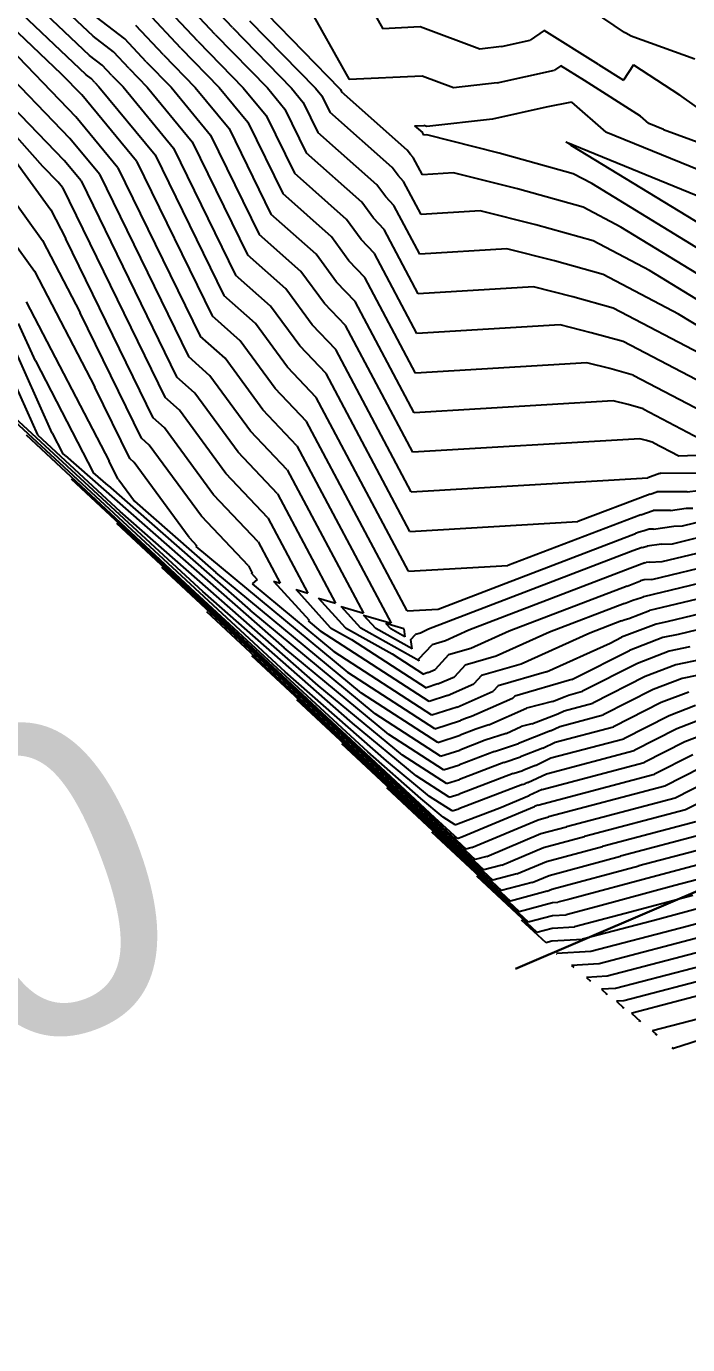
# Model space of a CAD drawing. Header units: metres. Extents: x -1120501 to 1198934, y -4928884 to 66998.
# Drawn here: x 303.9 to 363.8, y -1007.3 to -887.7 of the extents above; entities that cross this region are included whole.
import ezdxf

# ---------------------------------------------------------------- set-up
doc = ezdxf.new("R2010")
doc.units = ezdxf.units.M
doc.layers.add('Cross Sections', color=10, linetype='Continuous')
doc.layers.add('SURF2CONTOURS', color=7, linetype='Continuous', lineweight=0)
doc.styles.add('DEFAULT', font='arial.ttf', dxfattribs={"height": 28.222222})

msp = doc.modelspace()

# ---------------------------------------------------------------- linework, layer by layer
at = {"color": 7, "lineweight": 0}
msp.add_circle((-684.64, 190.5), 66807.04, dxfattribs=at)
at = {"layer": 'Cross Sections', "linetype": 'Continuous', "lineweight": 30}
msp.add_line((348.21, -973.18), (918.02, -728.82), dxfattribs=at)
at = {"layer": 'SURF2CONTOURS', "color": 2, "linetype": 'Continuous', "lineweight": -3}
for p, q in [((309.92, -888.58, 247.5), (303.01, -882.05, 247.5)), ((322.54, -887.79, 244.5), (317.88, -882.82, 244.5)), ((309.29, -892.07, 248.5), (300.66, -883.9, 248.5)), ((319.42, -889.04, 245.5), (315.84, -885.21, 245.5)), ((329.23, -885.54, 243.5), (333.13, -892.52, 243.5)), ((325.66, -886.55, 243.5), (332.24, -893.31, 243.5)), ((311.77, -890.01, 247.5), (309.92, -888.58, 247.5)), ((316.3, -890.28, 246.5), (313.8, -887.61, 246.5)), ((322.54, -887.79, 244.5), (327.89, -893.28, 244.5)), ((301.6, -888.87, 249.5), (308.36, -895.89, 249.5)), ((319.42, -889.04, 245.5), (323.53, -893.25, 245.5)), ((290.83, -890.75, 252.5), (304.6, -909.89, 252.5)), ((313.18, -891.52, 247.5), (311.77, -890.01, 247.5)), ((316.3, -890.28, 246.5), (319.17, -893.22, 246.5)), ((309.73, -892.41, 248.5), (309.29, -892.07, 248.5)), ((313.18, -891.52, 247.5), (314.81, -893.19, 247.5)), ((339.73, -892.2, 243.5), (333.13, -892.52, 243.5)), ((342.57, -893.25, 243.5), (339.73, -892.2, 243.5)), ((346.53, -892.82, 243.5), (351.75, -891.65, 243.5)), ((352.31, -891.26, 243.5), (351.75, -891.65, 243.5)), ((354.45, -892.61, 243.5), (352.31, -891.26, 243.5)), ((310.06, -892.77, 248.5), (309.73, -892.41, 248.5)), ((310.06, -892.77, 248.5), (310.45, -893.16, 248.5)), ((310.45, -893.16, 248.5), (315.53, -899.33, 248.5)), ((314.81, -893.19, 247.5), (318.89, -898.15, 247.5)), ((319.17, -893.22, 246.5), (322.25, -896.96, 246.5)), ((323.53, -893.25, 245.5), (325.61, -895.78, 245.5)), ((327.89, -893.28, 244.5), (328.97, -894.59, 244.5)), ((332.24, -893.31, 243.5), (332.33, -893.41, 243.5)), ((332.33, -893.41, 243.5), (332.43, -893.62, 243.5)), ((346.53, -892.82, 243.5), (342.57, -893.25, 243.5)), ((359.54, -895.84, 243.5), (354.45, -892.61, 243.5)), ((307.29, -899.85, 250.5), (301.78, -894.13, 250.5)), ((328.97, -894.59, 244.5), (330.3, -897.32, 244.5)), ((338.39, -898.91, 243.5), (332.43, -893.62, 243.5)), ((325.61, -895.78, 245.5), (328.17, -901.01, 245.5)), ((312.17, -900.52, 249.5), (308.36, -895.89, 249.5)), ((322.25, -896.96, 246.5), (326.03, -904.71, 246.5)), ((360.29, -896.5, 243.5), (359.54, -895.84, 243.5)), ((361.63, -897.05, 243.5), (360.29, -896.5, 243.5)), ((318.89, -898.15, 247.5), (323.9, -908.41, 247.5)), ((335.64, -902.06, 244.5), (330.3, -897.32, 244.5)), ((352.77, -898.17, 242.5), (368.06, -904.44, 242.5)), ((352.77, -898.17, 242.5), (353.22, -898.45, 242.5)), ((361.63, -897.05, 243.5), (368.68, -899.62, 243.5)), ((315.53, -899.33, 248.5), (321.76, -912.1, 248.5)), ((338.68, -899.3, 243.5), (338.39, -898.91, 243.5)), ((338.94, -899.58, 243.5), (338.68, -899.3, 243.5)), ((353.22, -898.45, 242.5), (370.79, -909.2, 242.5)), ((302.65, -899.57, 251.5), (306.08, -904.34, 251.5)), ((308.82, -901.7, 250.5), (307.29, -899.85, 250.5)), ((312.17, -900.52, 249.5), (319.63, -915.8, 249.5)), ((339.78, -901.15, 243.5), (338.94, -899.58, 243.5)), ((308.82, -901.7, 250.5), (317.49, -919.49, 250.5)), ((332.89, -905.2, 245.5), (328.17, -901.01, 245.5)), ((342.59, -900.98, 243.5), (339.78, -901.15, 243.5)), ((348.39, -902.44, 243.5), (342.59, -900.98, 243.5)), ((336.45, -903.16, 244.5), (335.64, -902.06, 244.5)), ((354.33, -904.1, 243.5), (348.39, -902.44, 243.5)), ((337.18, -903.94, 244.5), (336.45, -903.16, 244.5)), ((339.52, -908.35, 244.5), (337.18, -903.94, 244.5)), ((357.74, -905.89, 243.5), (354.33, -904.1, 243.5)), ((306.08, -904.34, 251.5), (307.44, -906.96, 251.5)), ((330.14, -908.35, 246.5), (326.03, -904.71, 246.5)), ((334.22, -907.02, 245.5), (332.89, -905.2, 245.5)), ((370.08, -913.45, 243.5), (357.74, -905.89, 243.5)), ((315.36, -923.19, 251.5), (307.44, -906.96, 251.5)), ((335.42, -908.3, 245.5), (334.22, -907.02, 245.5)), ((327.39, -911.5, 247.5), (323.9, -908.41, 247.5)), ((331.99, -910.89, 246.5), (330.14, -908.35, 246.5)), ((339.27, -915.54, 245.5), (335.42, -908.3, 245.5)), ((347.42, -907.88, 244.5), (339.52, -908.35, 244.5)), ((351.73, -908.96, 244.5), (347.42, -907.88, 244.5)), ((356.15, -910.2, 244.5), (351.73, -908.96, 244.5)), ((304.6, -909.89, 252.5), (310.07, -920.41, 252.5)), ((333.67, -912.66, 246.5), (331.99, -910.89, 246.5)), ((362.99, -913.79, 244.5), (356.15, -910.2, 244.5)), ((324.64, -914.65, 248.5), (321.76, -912.1, 248.5)), ((329.76, -914.75, 247.5), (327.39, -911.5, 247.5)), ((339.01, -922.74, 246.5), (333.67, -912.66, 246.5)), ((304.68, -918.04, 253.5), (303.16, -914.64, 253.5)), ((327.53, -918.61, 248.5), (324.64, -914.65, 248.5)), ((331.91, -917.01, 247.5), (329.76, -914.75, 247.5)), ((352.24, -914.77, 245.5), (339.27, -915.54, 245.5)), ((355.07, -915.48, 245.5), (352.24, -914.77, 245.5)), ((369.36, -917.69, 244.5), (362.99, -913.79, 244.5)), ((321.89, -917.8, 249.5), (319.63, -915.8, 249.5)), ((357.96, -916.29, 245.5), (355.07, -915.48, 245.5)), ((338.76, -929.93, 247.5), (331.91, -917.01, 247.5)), ((368.24, -921.68, 245.5), (357.96, -916.29, 245.5)), ((301.79, -917.86, 254.5), (304.87, -924.76, 254.5)), ((304.68, -918.04, 253.5), (309.93, -928.16, 253.5)), ((325.3, -922.47, 249.5), (321.89, -917.8, 249.5)), ((319.14, -920.95, 250.5), (317.49, -919.49, 250.5)), ((330.15, -921.37, 248.5), (327.53, -918.61, 248.5)), ((313.23, -926.89, 252.5), (310.07, -920.41, 252.5)), ((300.62, -921.51, 255.5), (327.33, -946.24, 255.5)), ((323.07, -926.33, 250.5), (319.14, -920.95, 250.5)), ((338.51, -937.12, 248.5), (330.15, -921.37, 248.5)), ((357.07, -921.66, 246.5), (339.01, -922.74, 246.5)), ((358.41, -922, 246.5), (357.07, -921.66, 246.5)), ((359.78, -922.38, 246.5), (358.41, -922, 246.5)), ((316.39, -924.1, 251.5), (315.36, -923.19, 251.5)), ((328.39, -925.73, 249.5), (325.3, -922.47, 249.5)), ((359.78, -922.38, 246.5), (364.95, -925.1, 246.5)), ((320.84, -930.2, 251.5), (316.39, -924.1, 251.5)), ((304.87, -924.76, 254.5), (312.38, -931.71, 254.5)), ((313.63, -927.25, 252.5), (313.23, -926.89, 252.5)), ((326.63, -930.09, 250.5), (323.07, -926.33, 250.5)), ((328.39, -925.73, 249.5), (336.94, -941.84, 249.5)), ((318.61, -934.06, 252.5), (313.63, -927.25, 252.5)), ((340.89, -959.48, 256.5), (307.95, -928.76, 256.5)), ((311.27, -929.35, 253.5), (309.93, -928.16, 253.5)), ((338.76, -929.93, 247.5), (360.2, -928.66, 247.5)), ((361.26, -928.25, 247.5), (360.2, -928.66, 247.5)), ((361.26, -928.25, 247.5), (361.36, -928.22, 247.5)), ((365.29, -928.24, 247.5), (361.36, -928.22, 247.5)), ((311.27, -929.35, 253.5), (324.14, -940.65, 253.5)), ((324.87, -934.45, 251.5), (320.84, -930.2, 251.5)), ((326.63, -930.09, 250.5), (331.9, -940.02, 250.5)), ((359.55, -932.01, 248.5), (360.67, -931.6, 248.5)), ((362.24, -931.61, 248.5), (360.67, -931.6, 248.5)), ((362.24, -931.61, 248.5), (363.66, -931.41, 248.5)), ((363.66, -931.41, 248.5), (364.27, -931.39, 248.5)), ((330.33, -947.48, 254.5), (312.38, -931.71, 254.5)), ((359.55, -932.01, 248.5), (347.52, -936.59, 248.5)), ((362.42, -934.62, 249.5), (370.58, -932.65, 249.5)), ((318.61, -934.06, 252.5), (319.33, -934.82, 252.5)), ((319.24, -934.89, 252.5), (319.33, -934.82, 252.5)), ((319.24, -934.89, 252.5), (333.01, -946.3, 252.5)), ((324.87, -934.45, 251.5), (326.86, -938.2, 251.5)), ((358.83, -935.28, 249.5), (340.33, -942.39, 249.5)), ((359.68, -934.96, 249.5), (358.83, -935.28, 249.5)), ((359.68, -934.96, 249.5), (360.14, -934.85, 249.5)), ((361.44, -934.66, 249.5), (360.14, -934.85, 249.5)), ((360.56, -937.86, 250.5), (371.74, -935.15, 250.5)), ((361.44, -934.66, 249.5), (362.42, -934.62, 249.5)), ((316.11, -936.76, 257.5), (344.54, -963.27, 257.5)), ((338.51, -937.12, 248.5), (347.52, -936.59, 248.5)), ((372.89, -937.66, 251.5), (360.86, -940.57, 251.5)), ((326.28, -938.03, 251.5), (326.86, -938.2, 251.5)), ((326.28, -938.03, 251.5), (329.49, -941.57, 251.5)), ((358.32, -938.46, 250.5), (347.64, -942.56, 250.5)), ((358.32, -938.46, 250.5), (359.52, -938, 250.5)), ((359.88, -937.89, 250.5), (359.52, -938, 250.5)), ((360.56, -937.86, 250.5), (359.88, -937.89, 250.5)), ((330.35, -939.56, 250.5), (331.9, -940.02, 250.5)), ((332.8, -942.27, 250.5), (330.35, -939.56, 250.5)), ((335.48, -950.05, 253.5), (324.14, -940.65, 253.5)), ((334.43, -941.1, 249.5), (336.94, -941.84, 249.5)), ((335.53, -942.32, 249.5), (334.43, -941.1, 249.5)), ((358.48, -941.4, 251.5), (360.36, -940.68, 251.5)), ((360.86, -940.57, 251.5), (360.36, -940.68, 251.5)), ((374.05, -940.17, 252.5), (362.96, -942.85, 252.5)), ((329.49, -941.57, 251.5), (329.42, -941.63, 251.5)), ((329.42, -941.63, 251.5), (330.53, -942.55, 251.5)), ((332.8, -942.27, 250.5), (337.01, -944.61, 250.5)), ((338.83, -944.16, 249.5), (335.53, -942.32, 249.5)), ((340.33, -942.39, 249.5), (339.58, -942.73, 249.5)), ((357.82, -941.63, 251.5), (354.94, -942.74, 251.5)), ((357.82, -941.63, 251.5), (358.14, -941.51, 251.5)), ((358.14, -941.51, 251.5), (358.48, -941.4, 251.5)), ((340.37, -948.94, 251.5), (330.53, -942.55, 251.5)), ((338.72, -943.31, 249.5), (339.15, -942.85, 249.5)), ((338.83, -944.16, 249.5), (338.72, -943.31, 249.5)), ((339.58, -942.73, 249.5), (339.15, -942.85, 249.5)), ((347.64, -942.56, 250.5), (344.15, -944.13, 250.5)), ((354.94, -942.74, 251.5), (348.73, -945.54, 251.5)), ((361.55, -943.14, 252.5), (358.54, -944.3, 252.5)), ((362.96, -942.85, 252.5), (361.55, -943.14, 252.5)), ((324.27, -944.76, 258.5), (346.14, -965.16, 258.5)), ((337.01, -944.61, 250.5), (339.85, -946.45, 250.5)), ((342.14, -944.72, 250.5), (340.92, -946.03, 250.5)), ((344.15, -944.13, 250.5), (342.14, -944.72, 250.5)), ((353.49, -946.86, 252.5), (358.54, -944.3, 252.5)), ((340.29, -946.31, 250.5), (340.92, -946.03, 250.5)), ((348.73, -945.54, 251.5), (345.13, -946.58, 251.5)), ((362.73, -945.61, 253.5), (359.97, -946.67, 253.5)), ((365.06, -945.13, 253.5), (362.73, -945.61, 253.5)), ((336.52, -954.31, 255.5), (327.33, -946.24, 255.5)), ((340.89, -951.42, 252.5), (333.01, -946.3, 252.5)), ((340.29, -946.31, 250.5), (339.85, -946.45, 250.5)), ((345.13, -946.58, 251.5), (344.42, -947.35, 251.5)), ((353.3, -946.95, 252.5), (348.13, -948.45, 252.5)), ((353.3, -946.95, 252.5), (353.49, -946.86, 252.5)), ((359.97, -946.67, 253.5), (355.21, -949.09, 253.5)), ((337.95, -953.8, 254.5), (330.33, -947.48, 254.5)), ((342.04, -948.39, 251.5), (340.37, -948.94, 251.5)), ((342.04, -948.39, 251.5), (344.42, -947.35, 251.5)), ((348.13, -948.45, 252.5), (347.93, -948.66, 252.5)), ((363.91, -948.08, 254.5), (361.41, -949.04, 254.5)), ((345.94, -949.53, 252.5), (344.22, -950.3, 252.5)), ((347.93, -948.66, 252.5), (345.94, -949.53, 252.5)), ((352.6, -949.78, 253.5), (355.21, -949.09, 253.5)), ((361.41, -949.04, 254.5), (357.08, -951.24, 254.5)), ((341.42, -953.9, 253.5), (335.48, -950.05, 253.5)), ((340.89, -951.42, 252.5), (343.22, -950.66, 252.5)), ((343.77, -950.45, 252.5), (343.22, -950.66, 252.5)), ((344.22, -950.3, 252.5), (343.77, -950.45, 252.5)), ((349.67, -950.98, 253.5), (352.04, -950.05, 253.5)), ((352.04, -950.05, 253.5), (352.6, -949.78, 253.5)), ((365.1, -950.55, 255.5), (362.84, -951.41, 255.5)), ((347.35, -951.84, 253.5), (345.46, -952.46, 253.5)), ((347.35, -951.84, 253.5), (348.72, -951.22, 253.5)), ((349.67, -950.98, 253.5), (348.72, -951.22, 253.5)), ((351.81, -952.63, 254.5), (357.08, -951.24, 254.5)), ((362.84, -951.41, 255.5), (358.95, -953.39, 255.5)), ((332.42, -952.75, 259.5), (347.74, -967.04, 259.5)), ((345.46, -952.46, 253.5), (343.17, -953.34, 253.5)), ((350.69, -953.17, 254.5), (348.67, -953.97, 254.5)), ((350.69, -953.17, 254.5), (351.81, -952.63, 254.5)), ((340.42, -957.55, 255.5), (336.52, -954.31, 255.5)), ((341.94, -956.39, 254.5), (337.95, -953.8, 254.5)), ((341.42, -953.9, 253.5), (343.17, -953.34, 253.5)), ((347.16, -954.47, 254.5), (348.67, -953.97, 254.5)), ((351.02, -955.49, 255.5), (358.95, -953.39, 255.5)), ((364.28, -953.79, 256.5), (360.81, -955.54, 256.5)), ((347.16, -954.47, 254.5), (343.12, -956.01, 254.5)), ((349.33, -956.3, 255.5), (351.02, -955.49, 255.5)), ((350.23, -958.34, 256.5), (360.81, -955.54, 256.5)), ((341.94, -956.39, 254.5), (343.12, -956.01, 254.5)), ((348.85, -956.48, 255.5), (343.07, -958.68, 255.5)), ((348.85, -956.48, 255.5), (349.06, -956.41, 255.5)), ((349.33, -956.3, 255.5), (349.06, -956.41, 255.5)), ((365.71, -956.16, 257.5), (362.68, -957.7, 257.5)), ((342.47, -958.87, 255.5), (340.42, -957.55, 255.5)), ((362.68, -957.7, 257.5), (352.83, -960.3, 257.5)), ((342.47, -958.87, 255.5), (343.07, -958.68, 255.5)), ((343.35, -961.22, 256.5), (349.94, -958.48, 256.5)), ((350.23, -958.34, 256.5), (349.94, -958.48, 256.5)), ((342.28, -960.77, 256.5), (340.89, -959.48, 256.5)), ((350.51, -960.93, 257.5), (352.83, -960.3, 257.5)), ((364.55, -959.85, 258.5), (356.1, -962.08, 258.5)), ((340.58, -960.75, 260.5), (349.34, -968.92, 260.5)), ((342.71, -961.15, 256.5), (342.28, -960.77, 256.5)), ((342.89, -961.3, 256.5), (342.71, -961.15, 256.5)), ((342.99, -961.36, 256.5), (342.89, -961.3, 256.5)), ((342.99, -961.36, 256.5), (343.02, -961.35, 256.5)), ((343.02, -961.35, 256.5), (343.35, -961.22, 256.5)), ((345.61, -962.99, 257.5), (350.51, -960.93, 257.5)), ((351, -963.45, 258.5), (356.1, -962.08, 258.5)), ((366.41, -962, 259.5), (359.37, -963.86, 259.5)), ((345.61, -962.99, 257.5), (344.54, -963.27, 257.5)), ((348.33, -964.58, 258.5), (351, -963.45, 258.5)), ((351.49, -965.98, 259.5), (359.37, -963.86, 259.5)), ((348.33, -964.58, 258.5), (346.14, -965.16, 258.5)), ((368.28, -964.15, 260.5), (362.64, -965.64, 260.5)), ((351.06, -966.16, 259.5), (347.74, -967.04, 259.5)), ((351.06, -966.16, 259.5), (351.49, -965.98, 259.5)), ((362.64, -965.64, 260.5), (355.64, -967.53, 260.5)), ((355.64, -967.53, 260.5), (352.79, -968.28, 260.5)), ((365.91, -967.42, 261.5), (360.66, -968.84, 261.5)), ((348.73, -968.75, 261.5), (350.94, -970.81, 261.5)), ((349.34, -968.92, 260.5), (351.55, -968.34, 260.5)), ((351.55, -968.34, 260.5), (352.79, -968.28, 260.5)), ((360.66, -968.84, 261.5), (354.28, -970.51, 261.5)), ((350.94, -970.81, 261.5), (351.5, -970.66, 261.5)), ((351.5, -970.66, 261.5), (354.28, -970.51, 261.5)), ((365.67, -970.15, 262.5), (355.78, -972.75, 262.5)), ((370.69, -971.46, 263.5), (357.27, -974.98, 263.5)), ((355.78, -972.75, 262.5), (353.28, -972.88, 262.5)), ((353.28, -972.88, 262.5), (353.48, -973.07, 262.5)), ((353.48, -973.07, 262.5), (353.45, -973.05, 262.5)), ((375.71, -972.77, 264.5), (358.77, -977.22, 264.5)), ((357.27, -974.98, 263.5), (355.99, -975.05, 263.5)), ((355.99, -975.05, 263.5), (356.5, -975.53, 263.5)), ((356.5, -975.53, 263.5), (356.42, -975.48, 263.5)), ((373.3, -976.89, 265.5), (362.53, -980.43, 265.5)), ((358.71, -977.22, 264.5), (359.52, -977.98, 264.5)), ((358.77, -977.22, 264.5), (358.71, -977.22, 264.5)), ((359.52, -977.98, 264.5), (359.39, -977.91, 264.5)), ((362.36, -980.34, 265.5), (362.53, -980.43, 265.5))]:
    msp.add_line(p, q, dxfattribs=at)
at = {"layer": 'SURF2CONTOURS', "color": 4, "linetype": 'Continuous', "lineweight": -3}
for p, q in [((309.6, -890.33, 248), (301.83, -882.97, 248)), ((358.08, -888.25, 244), (350.75, -883.23, 244)), ((299.48, -884.82, 249), (307.03, -891.98, 249)), ((320.98, -888.41, 245), (316.86, -884.02, 245)), ((334.18, -884.32, 244), (336.18, -887.9, 244)), ((305.37, -900.39, 251), (293.77, -887.36, 251)), ((312.78, -888.81, 247), (310.23, -886.84, 247)), ((317.86, -889.66, 246), (314.82, -886.41, 246)), ((324.1, -887.17, 244), (330.07, -893.29, 244)), ((307.82, -897.87, 250), (298.19, -887.87, 250)), ((320.98, -888.41, 245), (325.71, -893.26, 245)), ((339.55, -887.73, 244), (336.18, -887.9, 244)), ((344.97, -889.74, 244), (339.55, -887.73, 244)), ((350.8, -888.05, 244), (349.53, -888.94, 244)), ((355.73, -891.15, 244), (350.8, -888.05, 244)), ((358.59, -888.52, 244), (358.08, -888.25, 244)), ((358.59, -888.52, 244), (364.47, -890.62, 244)), ((314.74, -890.9, 247), (312.78, -888.81, 247)), ((317.86, -889.66, 246), (321.35, -893.23, 246)), ((346.93, -889.52, 244), (344.97, -889.74, 244)), ((346.93, -889.52, 244), (349.53, -888.94, 244)), ((310.75, -891.21, 248), (309.6, -890.33, 248)), ((314.74, -890.9, 247), (316.99, -893.21, 247)), ((307.03, -891.98, 249), (308.89, -893.91, 249)), ((311.62, -892.15, 248), (310.75, -891.21, 248)), ((311.62, -892.15, 248), (312.63, -893.18, 248)), ((355.73, -891.15, 244), (357.98, -892.57, 244)), ((358.89, -891.17, 244), (357.98, -892.57, 244)), ((358.89, -891.17, 244), (363.06, -893.91, 244)), ((312.63, -893.18, 248), (317.21, -898.74, 248)), ((316.99, -893.21, 247), (320.57, -897.56, 247)), ((321.35, -893.23, 246), (323.93, -896.37, 246)), ((325.71, -893.26, 245), (327.29, -895.19, 245)), ((330.07, -893.29, 244), (330.65, -894, 244)), ((313.85, -899.93, 249), (308.89, -893.91, 249)), ((330.65, -894, 244), (331.37, -895.47, 244)), ((353.28, -894.55, 243), (350.98, -895.03, 243)), ((353.28, -894.55, 243), (356.38, -897.28, 243)), ((366.43, -896.28, 244), (363.06, -893.91, 244)), ((296.74, -895.16, 252), (305.34, -907.11, 252)), ((327.29, -895.19, 245), (329.23, -899.17, 245)), ((337.01, -900.48, 244), (331.37, -895.47, 244)), ((350.98, -895.03, 243), (346.13, -896.12, 243)), ((323.93, -896.37, 246), (327.1, -902.86, 246)), ((339.06, -896.71, 243), (339.9, -896.67, 243)), ((339.06, -896.71, 243), (339.77, -897.33, 243)), ((340.18, -896.77, 243), (339.9, -896.67, 243)), ((346.13, -896.12, 243), (340.18, -896.77, 243)), ((310.49, -901.11, 250), (307.82, -897.87, 250)), ((320.57, -897.56, 247), (324.96, -906.56, 247)), ((339.79, -897.37, 243), (339.77, -897.33, 243)), ((339.82, -897.4, 243), (339.79, -897.37, 243)), ((339.9, -897.55, 243), (339.82, -897.4, 243)), ((340.18, -897.54, 243), (339.9, -897.55, 243)), ((346.72, -899.18, 243), (340.18, -897.54, 243)), ((364.85, -900.74, 243), (356.38, -897.28, 243)), ((317.21, -898.74, 248), (322.83, -910.25, 248)), ((334.26, -903.63, 245), (329.23, -899.17, 245)), ((353.42, -901.06, 243), (346.72, -899.18, 243)), ((306.75, -901.83, 251), (305.37, -900.39, 251)), ((313.85, -899.93, 249), (320.7, -913.95, 249)), ((337.56, -901.23, 244), (337.01, -900.48, 244)), ((310.49, -901.11, 250), (318.56, -917.65, 250)), ((338.06, -901.76, 244), (337.56, -901.23, 244)), ((339.65, -904.75, 244), (338.06, -901.76, 244)), ((355.12, -901.95, 243), (353.42, -901.06, 243)), ((307.14, -902.3, 251), (306.75, -901.83, 251)), ((307.14, -902.3, 251), (316.43, -921.34, 251)), ((331.51, -906.78, 246), (327.1, -902.86, 246)), ((370.44, -911.32, 243), (355.12, -901.95, 243)), ((335.33, -905.09, 245), (334.26, -903.63, 245)), ((336.3, -906.12, 245), (335.33, -905.09, 245)), ((345.01, -904.43, 244), (339.65, -904.75, 244)), ((350.06, -905.7, 244), (345.01, -904.43, 244)), ((328.76, -909.93, 247), (324.96, -906.56, 247)), ((339.39, -911.94, 245), (336.3, -906.12, 245)), ((355.24, -907.15, 244), (350.06, -905.7, 244)), ((305.34, -907.11, 252), (308.75, -913.68, 252)), ((333.1, -908.96, 246), (331.51, -906.78, 246)), ((360.36, -909.84, 244), (355.24, -907.15, 244)), ((334.54, -910.48, 246), (333.1, -908.96, 246)), ((330.88, -912.82, 247), (328.76, -909.93, 247)), ((369.72, -915.57, 244), (360.36, -909.84, 244)), ((326.01, -913.08, 248), (322.83, -910.25, 248)), ((339.14, -919.14, 246), (334.54, -910.48, 246)), ((349.83, -911.32, 245), (339.39, -911.94, 245)), ((353.4, -912.22, 245), (349.83, -911.32, 245)), ((357.06, -913.24, 245), (353.4, -912.22, 245)), ((303.86, -912.67, 253), (311.38, -927.13, 253)), ((314.29, -925.04, 252), (308.75, -913.68, 252)), ((328.65, -916.68, 248), (326.01, -913.08, 248)), ((332.79, -914.84, 247), (330.88, -912.82, 247)), ((365.61, -917.73, 245), (357.06, -913.24, 245)), ((323.26, -916.23, 249), (320.7, -913.95, 249)), ((338.89, -926.33, 247), (332.79, -914.84, 247)), ((306.2, -924.6, 254), (302.48, -916.25, 254)), ((326.42, -920.54, 249), (323.26, -916.23, 249)), ((331.03, -919.19, 248), (328.65, -916.68, 248)), ((320.51, -919.38, 250), (318.56, -917.65, 250)), ((354.66, -918.22, 246), (339.14, -919.14, 246)), ((356.74, -918.74, 246), (354.66, -918.22, 246)), ((324.19, -924.4, 250), (320.51, -919.38, 250)), ((338.63, -933.53, 248), (331.03, -919.19, 248)), ((358.87, -919.34, 246), (356.74, -918.74, 246)), ((358.87, -919.34, 246), (366.91, -923.55, 246)), ((329.27, -923.55, 249), (326.42, -920.54, 249)), ((317.76, -922.52, 251), (316.43, -921.34, 251)), ((302.75, -923.13, 255), (319.86, -938.97, 255)), ((321.96, -928.26, 251), (317.76, -922.52, 251)), ((327.51, -927.91, 250), (324.19, -924.4, 250)), ((338.38, -940.72, 249), (329.27, -923.55, 249)), ((319.18, -939.04, 256), (303.88, -924.77, 256)), ((306.2, -924.6, 254), (307.14, -926.41, 254)), ((315.01, -925.67, 252), (314.29, -925.04, 252)), ((319.73, -932.13, 252), (315.01, -925.67, 252)), ((359.48, -925.11, 247), (338.89, -926.33, 247)), ((360.08, -925.26, 247), (359.48, -925.11, 247)), ((360.69, -925.43, 247), (360.08, -925.26, 247)), ((360.69, -925.43, 247), (363, -926.64, 247)), ((307.38, -926.62, 254), (307.14, -926.41, 254)), ((307.38, -926.62, 254), (327.23, -944.07, 254)), ((363, -926.64, 247), (365.4, -926.55, 247)), ((312.16, -928.73, 253), (311.38, -927.13, 253)), ((327.51, -927.91, 250), (334.42, -940.93, 250)), ((312.26, -928.82, 253), (312.16, -928.73, 253)), ((312.26, -928.82, 253), (313.67, -930.75, 253)), ((325.75, -932.27, 251), (321.96, -928.26, 251)), ((360.4, -930.13, 248), (353.86, -932.62, 248)), ((360.4, -930.13, 248), (361.01, -929.91, 248)), ((363.76, -929.93, 248), (361.01, -929.91, 248)), ((363.76, -929.93, 248), (364.77, -929.79, 248)), ((313.67, -930.75, 253), (315.16, -932.07, 253)), ((363.35, -933, 249), (370, -931.39, 249)), ((312.03, -932.76, 257), (343.74, -962.33, 257)), ((315.16, -932.07, 253), (321.04, -937.24, 253)), ((323.99, -936.63, 252), (319.73, -932.13, 252)), ((325.75, -932.27, 251), (329.38, -939.11, 251)), ((338.63, -933.53, 248), (353.86, -932.62, 248)), ((346.94, -938.36, 249), (359.08, -933.7, 249)), ((359.41, -933.57, 249), (359.08, -933.7, 249)), ((359.87, -933.46, 249), (359.41, -933.57, 249)), ((360.32, -933.29, 249), (359.87, -933.46, 249)), ((360.72, -933.3, 249), (360.32, -933.29, 249)), ((360.72, -933.3, 249), (362.55, -933.04, 249)), ((361.49, -936.24, 250), (371.16, -933.9, 250)), ((362.55, -933.04, 249), (363.35, -933, 249)), ((359.94, -936.35, 250), (358.58, -936.87, 250)), ((372.31, -936.41, 251), (359.81, -939.43, 251)), ((359.94, -936.35, 250), (360.04, -936.33, 250)), ((360.33, -936.29, 250), (360.04, -936.33, 250)), ((360.33, -936.29, 250), (361.49, -936.24, 250)), ((334.24, -948.18, 253), (321.04, -937.24, 253)), ((323.99, -936.63, 252), (324.34, -937.29, 252)), ((324.24, -937.26, 252), (324.34, -937.29, 252)), ((324.24, -937.26, 252), (324.8, -937.88, 252)), ((358.58, -936.87, 250), (343.98, -942.48, 250)), ((324.8, -937.88, 252), (324.33, -938.26, 252)), ((324.33, -938.26, 252), (331.77, -944.43, 252)), ((328.31, -938.79, 251), (329.38, -939.11, 251)), ((331.44, -942.25, 251), (328.31, -938.79, 251)), ((341.18, -940.56, 249), (346.94, -938.36, 249)), ((334.81, -953.5, 256), (319.18, -939.04, 256)), ((333.42, -950.9, 255), (319.86, -938.97, 255)), ((358.07, -940.04, 251), (351.29, -942.65, 251)), ((358.07, -940.04, 251), (358.83, -939.76, 251)), ((358.83, -939.76, 251), (359.62, -939.5, 251)), ((359.62, -939.5, 251), (359.77, -939.44, 251)), ((359.81, -939.43, 251), (359.77, -939.44, 251)), ((373.47, -938.91, 252), (361.91, -941.71, 252)), ((320.19, -940.76, 258), (345.34, -964.21, 258)), ((332.39, -940.33, 250), (334.42, -940.93, 250)), ((334.17, -942.3, 250), (332.39, -940.33, 250)), ((338.38, -940.72, 249), (341.18, -940.56, 249)), ((331.44, -942.25, 251), (333.34, -943.3, 251)), ((339.48, -945.25, 250), (334.17, -942.3, 250)), ((338.09, -942.35, 249), (336.46, -941.87, 249)), ((336.89, -942.35, 249), (336.46, -941.87, 249)), ((338.18, -943.06, 249), (336.89, -942.35, 249)), ((338.09, -942.35, 249), (338.18, -943.06, 249)), ((360.95, -941.91, 252), (357.82, -943.11, 252)), ((361.91, -941.71, 252), (360.95, -941.91, 252)), ((333.34, -943.3, 251), (340.11, -947.69, 251)), ((341.87, -943.43, 250), (340.64, -943.79, 250)), ((343.98, -942.48, 250), (341.87, -943.43, 250)), ((351.29, -942.65, 251), (346.44, -944.84, 251)), ((351.01, -946.24, 252), (356.77, -943.64, 252)), ((356.77, -943.64, 252), (357.82, -943.11, 252)), ((336.71, -951.93, 254), (327.23, -944.07, 254)), ((340.63, -950.18, 252), (331.77, -944.43, 252)), ((339.45, -945.07, 250), (340.64, -943.79, 250)), ((346.44, -944.84, 251), (343.64, -945.65, 251)), ((362.14, -944.38, 253), (359.26, -945.48, 253)), ((364.01, -943.99, 253), (362.14, -944.38, 253)), ((339.48, -945.25, 250), (339.45, -945.07, 250)), ((343.64, -945.65, 251), (342.67, -946.69, 251)), ((359.26, -945.48, 253), (354.28, -948.01, 253)), ((341.16, -947.35, 251), (342.67, -946.69, 251)), ((351.01, -946.24, 252), (346.63, -947.51, 252)), ((363.32, -946.85, 254), (360.69, -947.86, 254)), ((366.11, -946.27, 254), (363.32, -946.85, 254)), ((341.16, -952.66, 253), (334.24, -948.18, 253)), ((341.16, -947.35, 251), (340.11, -947.69, 251)), ((342.91, -949.44, 252), (346.18, -948, 252)), ((346.63, -947.51, 252), (346.18, -948, 252)), ((352.72, -948.48, 253), (353, -948.35, 253)), ((353, -948.35, 253), (354.28, -948.01, 253)), ((360.69, -947.86, 254), (356.15, -950.16, 254)), ((328.34, -948.76, 259), (346.94, -966.1, 259)), ((342.91, -949.44, 252), (340.63, -950.18, 252)), ((345.79, -951.07, 253), (349.19, -949.54, 253)), ((351.56, -948.94, 253), (349.19, -949.54, 253)), ((351.56, -948.94, 253), (352.72, -948.48, 253)), ((364.51, -949.31, 255), (362.13, -950.23, 255)), ((352.21, -951.21, 254), (356.15, -950.16, 254)), ((362.13, -950.23, 255), (358.01, -952.32, 255)), ((339.19, -955.67, 255), (333.42, -950.9, 255)), ((341.68, -955.15, 254), (336.71, -951.93, 254)), ((341.16, -952.66, 253), (343.19, -952, 253)), ((344.62, -951.46, 253), (343.19, -952, 253)), ((345.79, -951.07, 253), (344.62, -951.46, 253)), ((351.37, -951.61, 254), (348.47, -952.75, 254)), ((351.37, -951.61, 254), (352.21, -951.21, 254)), ((365.69, -951.78, 256), (363.56, -952.6, 256)), ((346.31, -953.47, 254), (348.47, -952.75, 254)), ((351.41, -954.06, 255), (358.01, -952.32, 255)), ((363.56, -952.6, 256), (359.88, -954.47, 256)), ((339.62, -957.73, 256), (334.81, -953.5, 256)), ((346.31, -953.47, 254), (343.14, -954.67, 254)), ((350.01, -954.74, 255), (351.41, -954.06, 255)), ((341.68, -955.15, 254), (343.14, -954.67, 254)), ((348, -955.47, 255), (343.09, -957.34, 255)), ((348, -955.47, 255), (348.86, -955.19, 255)), ((350.01, -954.74, 255), (348.86, -955.19, 255)), ((350.62, -956.92, 256), (359.88, -954.47, 256)), ((364.99, -954.97, 257), (361.75, -956.62, 257)), ((336.5, -956.75, 260), (348.54, -967.98, 260)), ((342.2, -957.63, 255), (339.19, -955.67, 255)), ((361.75, -956.62, 257), (351.19, -959.41, 257)), ((341.66, -959.42, 256), (339.62, -957.73, 256)), ((342.2, -957.63, 255), (343.09, -957.34, 255)), ((346.77, -958.6, 256), (349.45, -957.48, 256)), ((350.62, -956.92, 256), (349.45, -957.48, 256)), ((366.43, -957.34, 258), (363.61, -958.77, 258)), ((343.04, -960.01, 256), (346.77, -958.6, 256)), ((363.61, -958.77, 258), (354.46, -961.19, 258)), ((342.73, -960.12, 256), (341.66, -959.42, 256)), ((342.73, -960.12, 256), (343.04, -960.01, 256)), ((344.24, -962.2, 257), (350.26, -959.66, 257)), ((350.26, -959.66, 257), (351.19, -959.41, 257)), ((350.75, -962.19, 258), (354.46, -961.19, 258)), ((365.48, -960.93, 259), (357.73, -962.97, 259)), ((344.24, -962.2, 257), (343.74, -962.33, 257)), ((346.97, -963.78, 258), (350.75, -962.19, 258)), ((346.97, -963.78, 258), (345.34, -964.21, 258)), ((351.24, -964.72, 259), (357.73, -962.97, 259)), ((367.35, -963.08, 260), (361.01, -964.75, 260)), ((344.66, -964.75, 261), (350.14, -969.87, 261)), ((349.7, -965.37, 259), (351.24, -964.72, 259)), ((361.01, -964.75, 260), (353.13, -966.87, 260)), ((349.7, -965.37, 259), (346.94, -966.1, 259)), ((348.54, -967.98, 260), (351.57, -967.18, 260)), ((351.57, -967.18, 260), (352.04, -967.16, 260)), ((353.13, -966.87, 260), (352.04, -967.16, 260)), ((364.28, -966.53, 261), (358.15, -968.18, 261)), ((358.15, -968.18, 261), (353.54, -969.39, 261)), ((367.55, -968.32, 262), (363.16, -969.49, 262)), ((350.14, -969.87, 261), (351.52, -969.5, 261)), ((351.52, -969.5, 261), (353.54, -969.39, 261)), ((363.16, -969.49, 262), (355.03, -971.63, 262)), ((368.18, -970.81, 263), (356.52, -973.87, 263)), ((355.03, -971.63, 262), (351.92, -971.8, 262)), ((351.92, -971.8, 262), (351.97, -971.84, 262)), ((351.97, -971.84, 262), (351.97, -971.84, 262)), ((373.2, -972.12, 264), (358.02, -976.1, 264)), ((356.52, -973.87, 263), (354.64, -973.97, 263)), ((354.64, -973.97, 263), (354.99, -974.3, 263)), ((354.99, -974.3, 263), (354.94, -974.27, 263)), ((358.02, -976.1, 264), (357.35, -976.14, 264)), ((357.35, -976.14, 264), (358.01, -976.75, 264)), ((358.01, -976.75, 264), (357.9, -976.7, 264)), ((368.8, -976.71, 265), (360.62, -978.82, 265)), ((361.03, -979.21, 265), (360.62, -978.82, 265)), ((361.03, -979.21, 265), (360.87, -979.13, 265))]:
    msp.add_line(p, q, dxfattribs=at)

# ---------------------------------------------------------------- texts
at = {"layer": 'Cross Sections', "linetype": 'Continuous', "lineweight": 0, "insert": (60.37, -1043.11, 284), "char_height": 28.2222, "attachment_point": 1, "rotation": 20.8292, "style": 'DEFAULT'}
msp.add_mtext_dynamic_manual_height_columns('Chainage 3500', width=291.8978, gutter_width=141.11, heights=[20.2], dxfattribs=at)

doc.saveas('drawing.dxf')
